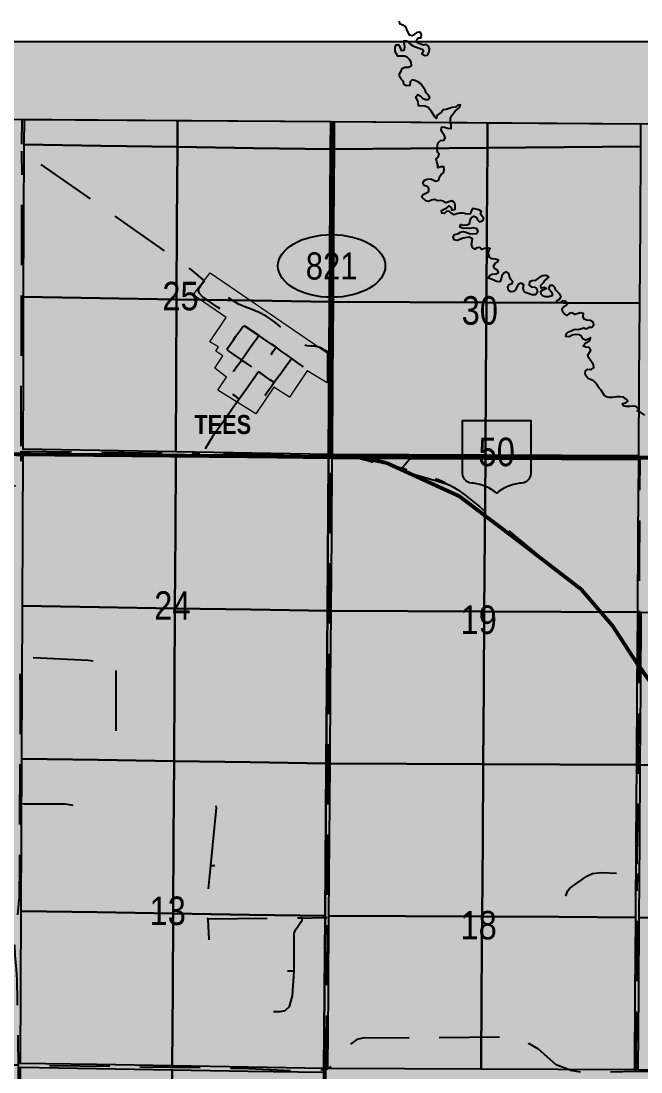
# Model space of a CAD drawing. Extents: x 337584 to 348172, y 5811293 to 5815472.
# Drawn here: x 344349 to 344676, y 5812509 to 5813063 of the extents above; entities that cross this region are included whole.
import ezdxf
from ezdxf.enums import TextEntityAlignment as Align

# ---------------------------------------------------------------- set-up
doc = ezdxf.new("R2010")
doc.units = 0
doc.header["$LTSCALE"] = 5
doc.linetypes.add('DASHED2', pattern=[9.524999999999999, 6.35, -3.175])
for name, color, linetype in [('AUX-LABELS', 1, 'Continuous'), ('D-TXT', 6, 'Continuous'), ('Quarters', 8, 'Continuous'), ('RoadSeg', 57, 'DASHED2'), ('ROUTE-MAP-HWY', 2, 'Continuous'), ('ROUTE-MAP-TOWN-H', 50, 'Continuous'), ('S-7', 6, 'Continuous'), ('T-WATER', 160, 'Continuous'), ('Townships', 57, 'Continuous')]:
    doc.layers.add(name, color=color, linetype=linetype)
doc.layers.add('ROUTE-MAP-BACKGROUND-H', color=7, linetype='Continuous', true_color=0xf0ebff)
doc.layers.add('ROUTE-MAP-TOWN-BDY', color=3, linetype='Continuous', lineweight=0)
doc.styles.add('120', font='ARIALN.TTF', dxfattribs={"height": 13})
doc.styles.add('80A', font='ARIALN.TTF', dxfattribs={"height": 10})
doc.styles.add('80V', font='ARIALN.TTF', dxfattribs={"oblique": 20.00000000000001, "height": 2})
doc.styles.add('BOLD', font='ARIALNB.TTF')

# ---------------------------------------------------------------- blocks, each defined once
blk = doc.blocks.new('hwy_sec')
h = blk.add_hatch(color=255)
edge = h.paths.add_edge_path()
edge.add_ellipse((-0.7019958648670582, -0.7919387188703695), major_axis=(18.83683991493308, 0), ratio=0.5846083610453608, start_angle=0, end_angle=360)
at = {"color": 3}
blk.add_ellipse((-0.7019958648670582, -0.7919387188703695), major_axis=(18.83683991493308, 0), ratio=0.5846083610453608, dxfattribs=at)
at = {"color": 240, "style": '80A'}
blk.add_attdef('SEC', text='', height=9.5, dxfattribs=at).set_placement((-0.7019958648670582, -0.7919387188703695), align=Align.MIDDLE_CENTER)
blk = doc.blocks.new('hwy_primary')
h = blk.add_hatch(color=255)
edge = h.paths.add_edge_path()
edge.add_line((-12.55651075217338, -6.465665019121843), (-12.55651075217338, 12.06093235083426))
edge.add_line((-12.55651075217338, 12.06093235083426), (11.38723733709685, 12.06093235083426))
edge.add_line((11.3872373370973, 12.06093235083426), (11.3872373370973, -6.465665021572022))
edge.add_arc((7.745863239457321, -6.323210403470512), 3.644159524111412, 267.0356154126261, 357.75966761743825, ccw=False)
edge.add_arc((9.389805930542025, -25.65009731670352), 15.79425859854451, 96.66228240425568, 129.1626000068807)
edge.add_arc((-10.5590793456181, -25.65009731670352), 15.79425859854473, 50.83739999311933, 83.33771759574431)
edge.add_arc((-8.915136654535672, -6.323210403470512), 3.644159524110878, 182.2403323825618, 272.9643845873739, ccw=False)
at = {"color": 3}
blk.add_lwpolyline([(-12.55651075217338, -6.465665019121843), (-12.55651075217338, 12.06093235083426), (11.3872373370973, 12.06093235083426), (11.3872373370973, -6.465665021572022, -0.4179197440755494), (7.557404830548421, -9.96249358361456, 0.1427676877764801), (-0.5846367075391754, -13.40391020653124, 0.14276768777648), (-8.726678245624498, -9.96249358361456, -0.4179197440755494), (-12.55651075217338, -6.465665021572022)], format="xyb", dxfattribs=at)
at = {"color": 3, "style": '80V', "flags": 8}
blk.add_attdef('HWY', text='', height=10, dxfattribs=at).set_placement((-0.5846367075391754, 1.049219383609852), align=Align.MIDDLE_CENTER)

msp = doc.modelspace()

# ---------------------------------------------------------------- hatches: boundary and pattern name
at = {"layer": 'ROUTE-MAP-BACKGROUND-H'}
h = msp.add_hatch(color=256, dxfattribs=at)
h.dxf.hatch_style = 1
h.paths.add_polyline_path([(343008.4738996201, 5813051.915711164), (345715.9452404576, 5813051.915711164), (345715.9452404576, 5811576.62496681), (343008.4738996201, 5811576.62496681)])
at = {"layer": 'ROUTE-MAP-TOWN-H'}
h = msp.add_hatch(color=256, dxfattribs=at)
h.dxf.hatch_style = 1
h.paths.add_polyline_path([(344448.9119422754, 5812930.099979333), (344510.5217284606, 5812888.063259669), (344510.5217428505, 5812872.220069737), (344499.9763102643, 5812878.527838306), (344490.7156289193, 5812864.721300757), (344482.3971999186, 5812869.929906357), (344472.9310937996, 5812855.881212184), (344452.9712479526, 5812868.315962058), (344457.5711317263, 5812875.164648122), (344451.4858688174, 5812879.905979523), (344455.6425346244, 5812886.48954957), (344451.855939254, 5812888.865052626), (344453.2916188471, 5812891.173265887), (344448.8084652806, 5812893.871500043), (344457.4393642223, 5812906.638366934), (344440.0480926589, 5812918.533932053)])

# ---------------------------------------------------------------- linework, layer by layer
at = {"layer": 'Quarters'}
for points in [[(344431.8116112684, 5813010.390210656), (344431.7008034157, 5812996.492860695), (344391.3899882815, 5812997.093843813), (344351.0791677862, 5812997.694927319), (344351.2016598832, 5813010.979843137)], [(344512.420824083, 5813009.800583568), (344512.3231839438, 5812995.290071685), (344472.0119978794, 5812995.891465989), (344431.7008034157, 5812996.492860695), (344431.8116112684, 5813010.390210656)], [(344594.9561817464, 5813009.196867434), (344594.8833481824, 5812996.007397762), (344554.6084548806, 5812995.657459422), (344514.3336533133, 5812995.307513298), (344514.4310851592, 5813009.785879243)], [(344675.4815732839, 5813008.607853466), (344675.4329223009, 5812996.707666164), (344635.1581393567, 5812996.357534331), (344594.8833481824, 5812996.007397762), (344594.9561817464, 5813009.196867434)], [(344431.4908674908, 5812956.329426509), (344431.2810452355, 5812916.166190917), (344391.0306879917, 5812916.814051914), (344350.78042263, 5812917.461910554), (344350.9297899972, 5812957.57836795), (344351.0791677862, 5812997.694927319), (344391.3899882815, 5812997.093843813), (344431.7008034157, 5812996.492860695)], [(344512.0502428277, 5812955.078236524), (344511.7775095392, 5812914.866396673), (344471.5292314424, 5812915.51629499), (344431.2810452355, 5812916.166190917), (344431.4908674908, 5812956.329426509), (344431.7008034157, 5812996.492860695), (344472.0119978794, 5812995.891465989), (344512.3231839438, 5812995.290071685)], [(344594.6052763708, 5812955.244129753), (344594.3272184696, 5812914.480963053), (344554.0574448185, 5812914.668954136), (344513.7877659458, 5812914.857040341), (344514.0606056798, 5812955.082279147), (344514.3336533133, 5812995.307513298), (344554.6084548806, 5812995.657459422), (344594.8833481824, 5812996.007397762)], [(344675.1504260889, 5812955.406351867), (344674.8680466954, 5812914.10513584), (344634.5976866772, 5812914.293048865), (344594.3272184696, 5812914.480963053), (344594.6052763708, 5812955.244129753), (344594.8833481824, 5812996.007397762), (344635.1581393567, 5812996.357534331), (344675.4329223009, 5812996.707666164)], [(344431.0711734289, 5812876.014265218), (344430.8613122511, 5812835.862441207), (344390.6909748532, 5812836.53907733), (344350.5206297827, 5812837.215714259), (344350.650470986, 5812877.338762883), (344350.78042263, 5812917.461910554), (344391.0306879917, 5812916.814051914), (344431.2810452355, 5812916.166190917)], [(344511.5039578753, 5812874.676795883), (344511.2304170406, 5812834.487296409), (344471.0459185012, 5812835.174866868), (344430.8613122511, 5812835.862441207), (344431.0711734289, 5812876.014265218), (344431.2810452355, 5812916.166190917), (344471.5292314424, 5812915.51629499), (344511.7775095392, 5812914.866396673)], [(344594.0502756303, 5812874.344616273), (344593.773343334, 5812834.208370834), (344553.5069005268, 5812834.344415991), (344513.2405494623, 5812834.480456008), (344513.5141507767, 5812874.668647513), (344513.7877659458, 5812914.857040341), (344554.0574448185, 5812914.668954136), (344594.3272184696, 5812914.480963053)], [(344674.5924726055, 5812873.961258988), (344674.3170090642, 5812833.817480495), (344634.0451803245, 5812834.012926572), (344593.773343334, 5812834.208370834), (344594.0502756303, 5812874.344616273), (344594.3272184696, 5812914.480963053), (344634.5976866772, 5812914.293048865), (344674.8680466954, 5812914.10513584)], [(344430.6286913034, 5812793.646927774), (344430.4067386714, 5812753.442143857), (344390.3232864437, 5812754.083605393), (344350.2398300211, 5812754.725167517), (344350.3770932537, 5812794.964953847), (344350.5145645001, 5812835.204736173), (344390.682613512, 5812834.52827433), (344430.85075483, 5812833.851810267)], [(344510.9182120777, 5812792.296935997), (344510.6196679114, 5812752.117003025), (344470.5132569479, 5812752.77957157), (344430.4067386714, 5812753.442143857), (344430.6286913034, 5812793.646927774), (344430.85075483, 5812833.851810267), (344471.0337648041, 5812833.164389789), (344511.2167670365, 5812832.476970174)], [(344593.4919294791, 5812791.987592332), (344593.2149857302, 5812751.774407352), (344552.9226653532, 5812751.941232751), (344512.6304365624, 5812752.10805318), (344512.928611114, 5812792.288992546), (344513.2268964299, 5812832.47003008), (344553.4978914076, 5812832.335355465), (344593.7689811329, 5812832.200775648)], [(344674.0478975039, 5812791.626372477), (344673.7926433707, 5812751.445564228), (344633.5038687133, 5812751.609985265), (344593.2149857302, 5812751.774407352), (344593.4919294791, 5812791.987592332), (344593.7689811329, 5812832.200775648), (344634.0361743468, 5812832.003976792), (344674.3032593701, 5812831.807179172)], [(344430.1828644957, 5812713.246325169), (344429.9590012173, 5812673.050608062), (344389.9461373573, 5812673.663899244), (344349.9332666274, 5812674.277190899), (344350.0865412834, 5812714.501078248), (344350.2398300211, 5812754.725167517), (344390.3232864437, 5812754.083605393), (344430.4067386714, 5812753.442143857)], [(344510.3207077454, 5812711.95279304), (344510.0218613031, 5812671.78878119), (344469.9904332284, 5812672.419644376), (344429.9590012173, 5812673.050608062), (344430.1828644957, 5812713.246325169), (344430.4067386714, 5812753.442143857), (344470.5132569479, 5812752.77957157), (344510.6196679114, 5812752.117003025)], [(344592.9364088834, 5812711.599494972), (344592.657945818, 5812671.424780851), (344552.345360381, 5812671.602910724), (344512.0326664739, 5812671.781041712), (344512.3314976895, 5812711.944548343), (344512.6304365624, 5812752.10805318), (344552.9226653532, 5812751.941232751), (344593.2149857302, 5812751.774407352)], [(344673.5361127144, 5812711.268598557), (344673.2795958834, 5812671.091834313), (344632.9687750989, 5812671.258308562), (344592.657945818, 5812671.424780851), (344592.9364088834, 5812711.599494972), (344593.2149857302, 5812751.774407352), (344633.5038687133, 5812751.609985265), (344673.7926433707, 5812751.445564228)], [(344755.9650742139, 5812710.818388347), (344755.7151192937, 5812670.686571), (344715.502321524, 5812670.884296434), (344675.2894158186, 5812671.082023091), (344675.5459991987, 5812711.257679311), (344675.8025933708, 5812751.433436993), (344716.0088704698, 5812751.19187138), (344756.2151396527, 5812750.950304192)], [(344429.7191915697, 5812632.909507263), (344429.4793925429, 5812592.768507955), (344389.508406766, 5812593.419837729), (344349.5374173598, 5812594.071268138), (344349.7353352698, 5812634.174128674), (344349.9332666274, 5812674.277190899), (344389.9461373573, 5812673.663899244), (344429.9590012173, 5812673.050608062)], [(344509.713374517, 5812631.629965871), (344509.4049953792, 5812591.471148703), (344469.4421472871, 5812592.119829535), (344429.4793925429, 5812592.768507955), (344429.7191915697, 5812632.909507263), (344429.9590012173, 5812673.050608062), (344469.9904332284, 5812672.419644376), (344510.0218613031, 5812671.78878119)], [(344592.3773308503, 5812631.261339867), (344592.0968265873, 5812591.097997162), (344551.7586504767, 5812591.280088498), (344511.4203687707, 5812591.462280961), (344511.7264607661, 5812631.621562282), (344512.0326664739, 5812671.781041712), (344552.345360381, 5812671.602910724), (344592.657945818, 5812671.424780851)], [(344673.0084102948, 5812630.912815035), (344672.7373324654, 5812590.73379416), (344632.4170822938, 5812590.915846616), (344592.0968265873, 5812591.097997162), (344592.3773308503, 5812631.261339867), (344592.657945818, 5812671.424780851), (344632.9687750989, 5812671.258308562), (344673.2795958834, 5812671.091834313)], [(344755.463150379, 5812630.484777968), (344755.2111924142, 5812590.283086401), (344714.9801261555, 5812590.501861199), (344674.7489548777, 5812590.720737319), (344675.0191784147, 5812630.901279522), (344675.2894158186, 5812671.082023091), (344715.502321524, 5812670.884296434), (344755.7151192937, 5812670.686571)], [(344429.2386620646, 5812552.629539816), (344428.9980452092, 5812512.490770085), (344389.0931256903, 5812513.169399959), (344349.1882028797, 5812513.848130611), (344349.3627533814, 5812553.959599988), (344349.5374173598, 5812594.071268138), (344389.508406766, 5812593.419837729), (344429.4793925429, 5812592.768507955)], [(344509.1202003876, 5812551.30121216), (344508.8355191827, 5812511.131473832), (344468.9167354121, 5812511.811123075), (344428.9980452092, 5812512.490770085), (344429.2386620646, 5812552.629539816), (344429.4793925429, 5812592.768507955), (344469.4421472871, 5812592.119829535), (344509.4049953792, 5812591.471148703)], [(344591.8054974718, 5812550.9271798), (344591.5141791531, 5812510.756463693), (344551.1817284214, 5812510.939165596), (344510.8492690402, 5812511.121865652), (344511.1347620116, 5812551.291974197), (344511.4203687707, 5812591.462280961), (344551.7586504767, 5812591.280088498), (344592.0968265873, 5812591.097997162)], [(344672.4703912899, 5812550.558951925), (344672.203557865, 5812510.384108118), (344631.8588228859, 5812510.570288352), (344591.5141791531, 5812510.756463693), (344591.8054974718, 5812550.9271798), (344592.0968265873, 5812591.097997162), (344632.4170822938, 5812590.915846616), (344672.7373324654, 5812590.73379416)], [(344754.9507731975, 5812550.125477226), (344754.6904646729, 5812509.967966495), (344714.4521284066, 5812510.171237261), (344674.2137839964, 5812510.374506258), (344674.4813625159, 5812550.547521098), (344674.7489548777, 5812590.720737319), (344714.9801261555, 5812590.501861199), (344755.2111924142, 5812590.283086401)], [(344428.6977380622, 5812470.293132692), (344428.4097430981, 5812430.105773637), (344388.5019522132, 5812430.811786665), (344348.5942579698, 5812431.517897584), (344348.8868176164, 5812471.677616631), (344349.1793880161, 5812511.837436877), (344389.0826175975, 5812511.158963037), (344428.9859408294, 5812510.480486957)], [(344508.5180662706, 5812468.919472612), (344508.2149912958, 5812428.719877609), (344468.3123203787, 5812429.412826698), (344428.4097430981, 5812430.105773637), (344428.6977380622, 5812470.293132692), (344428.9859408294, 5812510.480486957), (344468.9034982194, 5812509.799779027), (344508.8211522133, 5812509.119168813)]]:
    msp.add_lwpolyline(points, close=True, dxfattribs=at)
at = {"layer": 'RoadSeg'}
msp.add_line((344448.3477147458, 5812578.935845089), (344447.9773562513, 5812589.725676268), dxfattribs=at)
at = {"layer": 'RoadSeg', "flags": 128}
for points in [[(344482.6959826185, 5812872.323410435), (344480.7136083656, 5812873.632027606), (344478.9017958156, 5812874.948343633), (344477.6000276083, 5812875.867336874), (344476.3109570202, 5812876.756214395), (344474.455105783, 5812877.989444427), (344473.5796481392, 5812876.759994933), (344472.488808829, 5812875.236228771), (344470.7549691223, 5812872.793899714), (344468.7349634849, 5812869.944317803), (344466.5425876181, 5812866.834600808), (344464.2777805956, 5812863.668685536), (344462.7403655687, 5812864.884125601), (344460.8742423556, 5812866.20311896), (344458.6613457202, 5812867.759262086), (344456.8354324744, 5812869.189205278), (344456.4428527881, 5812869.576822606), (344456.1789359385, 5812870.003562989), (344456.0804141888, 5812870.381300758), (344456.0880266629, 5812870.687101687), (344456.4526234356, 5812871.520879606), (344457.4653833011, 5812872.946181634), (344459.3562754164, 5812875.589768215), (344461.3144874035, 5812878.341878449), (344463.3690662383, 5812881.275711823), (344465.2441467496, 5812883.901636951), (344465.4951447689, 5812884.237962513), (344464.679960697, 5812884.800967159), (344462.7135126714, 5812886.234113143), (344460.2130412913, 5812888.029195576), (344458.6049316209, 5812889.129485448), (344458.2360270279, 5812889.405713202), (344458.0421943411, 5812889.657338454), (344458.0024189598, 5812889.985720899), (344458.119512484, 5812890.40418688), (344458.7513021038, 5812891.370640199), (344459.9378432539, 5812893.073871795), (344461.1559917619, 5812894.829154677), (344462.5091454351, 5812896.753646988), (344464.1218333584, 5812898.975479879), (344465.117828418, 5812900.346417576), (344465.8654035141, 5812901.360993518), (344466.7531670874, 5812902.509151025), (344463.6122958519, 5812904.692476849), (344460.663787653, 5812906.700951404), (344456.3902500763, 5812909.678712438), (344452.8618514557, 5812912.082862383), (344450.0128977628, 5812914.038419982), (344447.119343212, 5812915.927581293), (344445.3279223838, 5812917.211629005), (344443.3271325577, 5812919.230122047), (344442.8933247165, 5812920.683536366), (344443.0876658742, 5812922.12022378), (344444.2395825034, 5812923.922651293), (344445.9739189252, 5812925.964490911), (344439.2091734575, 5812931.764082457), (344349.8972064284, 5812994.298374267), (344349.8836074988, 5812997.623978966), (344350.0708911825, 5813010.988114303)], [(344512.6013436974, 5812887.787120461), (344512.5985846496, 5812888.071862376), (344512.5582091711, 5812889.96733002), (344512.6113617539, 5812891.929986223), (344512.6429743607, 5812893.920598401), (344512.6586524032, 5812895.963595613), (344512.6778045642, 5812898.017690512), (344512.6895480062, 5812900.080734968), (344512.6953971314, 5812902.174962344), (344512.6980142358, 5812904.292568599), (344512.7025990329, 5812906.400151365), (344512.6996506469, 5812908.498889367), (344512.7121133686, 5812910.567490094), (344512.7257709212, 5812912.612726337), (344512.7322617073, 5812914.701388611), (344512.7534841348, 5812916.759918321), (344512.7773999787, 5812918.815092613), (344512.785562423, 5812920.851470043), (344512.7969805851, 5812922.867805139), (344512.7960413978, 5812924.865319542), (344512.7991150933, 5812926.853908292), (344512.8007605376, 5812928.832497339), (344512.8193773809, 5812930.809855249), (344512.8319910985, 5812932.802826086), (344512.8350032843, 5812934.782517913), (344512.8734250523, 5812936.775307924), (344512.8907854273, 5812938.767133448), (344512.9075291626, 5812940.767860937), (344512.8992773593, 5812942.787671092), (344512.9162865774, 5812944.826211584), (344512.9285419841, 5812946.864785486), (344512.934076421, 5812948.913416298), (344512.9403214143, 5812950.966491029), (344513.0186960232, 5812961.466208843), (344513.078591455, 5812963.615669035), (344513.0896531831, 5812965.77436928), (344513.1069674561, 5812967.953045338), (344513.1027611475, 5812970.161901734), (344513.1156808854, 5812972.391769891), (344513.1340570133, 5812974.624936451), (344513.1600749171, 5812976.882517869), (344513.1921735473, 5812979.135607919), (344513.2140937065, 5812981.389881619), (344513.2114655717, 5812983.629868944), (344513.2318329812, 5812985.856348701), (344513.2419987643, 5812988.080675667), (344513.2711788986, 5812990.304869351), (344513.2915545597, 5812992.532461452), (344513.2855168658, 5812994.770248661), (344513.2890410874, 5812997.015754259), (344513.2898493645, 5812999.261278987), (344513.3131059491, 5813001.512207348), (344513.3235463827, 5813003.775459861), (344513.3422137093, 5813006.049776744), (344513.3608032084, 5813008.312972245), (344513.3747316555, 5813009.793606082)], [(344201.2342319042, 5812448.961421554), (344183.8399943237, 5812448.825110009), (344184.2986748595, 5812514.328577204), (344184.7959983821, 5812564.710173997), (344185.2875965154, 5812616.552185044), (344185.8071092357, 5812678.676434372), (344186.2613415889, 5812737.584713122), (344186.7466344066, 5812790.602508828), (344187.0920439658, 5812825.368836749), (344187.2372155391, 5812837.92019461), (344217.0238398636, 5812837.543616975), (344335.0537719883, 5812836.462908265), (344349.5284457926, 5812836.211885484), (344349.4856260998, 5812842.688577766), (344349.5127336117, 5812856.008164953), (344349.5922675564, 5812874.340086645), (344349.6764180757, 5812909.211615866), (344349.8786399055, 5812953.214637047), (344349.9674874163, 5812980.013760128), (344349.9320021259, 5812993.58074389), (344349.8972064284, 5812994.298374267)], [(344512.4906617026, 5812870.734573319), (344512.4972234505, 5812871.089318258), (344512.5206120321, 5812872.5850597), (344512.548069394, 5812873.982899304), (344512.5616470036, 5812875.241811523), (344512.5638202569, 5812876.327300904), (344512.5877523785, 5812877.415974411), (344512.5844751663, 5812878.596038802), (344512.5894646019, 5812879.889489415), (344512.5966777593, 5812881.306378384), (344512.5952470602, 5812882.84678188), (344512.5946349654, 5812884.503960408), (344512.6098155141, 5812886.282257826), (344512.6013436974, 5812887.787120461), (344511.8383917594, 5812888.152820474), (344511.3463789313, 5812888.409850982), (344510.4578518834, 5812888.787555639), (344509.1864112861, 5812889.481588018), (344508.4578778174, 5812889.911559423), (344506.9500219428, 5812890.696232682), (344505.354387596, 5812891.264648636), (344503.6255665732, 5812891.534824511), (344501.7426108716, 5812891.619240917), (344499.7598363828, 5812891.804464679), (344497.876852172, 5812892.367141518), (344496.1998597056, 5812893.244239374), (344494.6647961946, 5812894.405065987), (344492.3506112096, 5812896.331022028), (344490.0464004662, 5812898.32031447), (344487.0043930423, 5812900.863142044), (344483.6647812794, 5812903.579371689), (344481.0933364002, 5812905.612860878), (344478.5041970867, 5812907.350644263), (344474.7663441917, 5812909.256738338), (344470.5562887204, 5812911.042757872), (344467.2016785779, 5812912.198793106), (344463.9472098973, 5812913.585477528), (344461.0696864072, 5812915.348762383), (344458.3744248836, 5812917.141908426), (344455.6626028387, 5812918.800611486), (344452.9737847456, 5812920.349058013), (344450.0442806396, 5812922.336333086), (344447.8937745942, 5812924.313612755), (344447.0654723335, 5812925.024665836), (344446.2476901397, 5812925.876894864), (344445.9739189252, 5812925.964490911)], [(344491.8549964575, 5812884.996761952), (344489.4016630182, 5812886.7490967), (344486.2555976475, 5812888.99459163), (344483.6297457431, 5812890.935024319)], [(344888.2884974675, 5812475.371088861), (344885.975094157, 5812475.912656847), (344864.7911676536, 5812471.382803772), (344850.3374660866, 5812469.620760062), (344835.7656941562, 5812468.55610605), (344836.1609251724, 5812508.660766585), (344673.1608229582, 5812509.477144279), (344646.1783318012, 5812508.901354744), (344639.2556777181, 5812509.827639055), (344631.0744659684, 5812513.122567803), (344621.6707912342, 5812521.286155921), (344616.6947621604, 5812524.360570777), (344609.0251940347, 5812527.16860908), (344602.3149630198, 5812527.600168841), (344529.2371132575, 5812527.068716529), (344526.0545530011, 5812526.389071858), (344522.8145843775, 5812524.00819541), (344518.9728834805, 5812517.713287759), (344515.8604413864, 5812514.236057087), (344512.6156170297, 5812512.054361139), (344509.8360306451, 5812510.498932061), (344509.9914029537, 5812512.983593463), (344510.0562152468, 5812515.155250314), (344510.0692508219, 5812519.351458194), (344510.103611977, 5812522.417530369), (344510.2204370023, 5812529.109883312), (344510.3142366001, 5812536.883448484), (344510.3384576329, 5812548.411149537), (344510.3368516035, 5812554.205682034), (344510.4449709237, 5812567.716950306), (344510.6352684217, 5812578.498325434), (344510.4480072581, 5812590.590282651), (344510.7721754528, 5812600.396443384), (344510.7700920068, 5812613.113273416), (344510.9403392118, 5812650.935557365), (344511.2620373055, 5812687.571202181), (344511.4952779263, 5812720.689612591), (344511.6173466693, 5812748.405771906), (344511.9042723345, 5812769.098383783), (344512.055400492, 5812789.898723485), (344512.2504666973, 5812812.216909425), (344512.305252183, 5812823.915719802), (344512.4436515776, 5812833.97345617), (344512.4220746067, 5812834.772164577), (344512.3836394151, 5812836.75214399), (344512.3566849511, 5812839.110189945), (344512.386301837, 5812844.112643654), (344512.4262490775, 5812848.553365875), (344512.5185258737, 5812855.808692306), (344512.5744914091, 5812863.019786024), (344512.6713548235, 5812868.893732779), (344512.4906617026, 5812870.734573319), (344511.6815227426, 5812871.395328765), (344510.2243584209, 5812872.346464416), (344508.3321901506, 5812873.548676749), (344506.1386615239, 5812874.976564205), (344503.8820321175, 5812876.509451781), (344501.6203112572, 5812878.089098251), (344498.231247146, 5812880.471909912), (344494.8050542457, 5812882.882812434), (344492.5902501027, 5812884.461059511), (344491.8549964575, 5812884.996761952), (344491.046303398, 5812883.883592739), (344489.3498929437, 5812881.529912776), (344487.7706039367, 5812879.315548645), (344485.8890964091, 5812876.726288237), (344484.6326244857, 5812875.020153082), (344482.6959826185, 5812872.323410435), (344481.901438752, 5812871.295794723), (344480.8584365083, 5812869.810599178), (344479.3565616403, 5812867.603498424), (344477.9105091226, 5812865.607324701), (344477.0167981078, 5812864.200046252)], [(344464.2777805956, 5812863.668685536), (344460.7611418283, 5812858.706582021), (344457.6458176762, 5812854.305530594), (344453.1853841133, 5812847.994425875), (344450.0464098926, 5812843.534641785), (344446.2416185145, 5812837.549242962), (344443.5738094299, 5812834.967976772), (344467.652940226, 5812834.641885164), (344486.1002031168, 5812834.376724307), (344494.7786397165, 5812834.190965096), (344504.7604139839, 5812833.963952105), (344512.4436515776, 5812833.97345617), (344514.3161184868, 5812833.814642969), (344516.7818242283, 5812833.779587978), (344519.5442639951, 5812833.725787674), (344521.5624206144, 5812833.611583622), (344522.3911749116, 5812833.316622256), (344525.0886068669, 5812832.902955914), (344526.9408500919, 5812832.570829715), (344528.3501339752, 5812832.232901896), (344530.3263176116, 5812831.748665678), (344532.5186942229, 5812831.092765749), (344542.9425415091, 5812828.094087564), (344549.5173683724, 5812826.072107832), (344568.1224880159, 5812820.679510897), (344571.4078540474, 5812819.604744262), (344573.3851623585, 5812818.97497894)], [(344521.5624206144, 5812833.611583622), (344522.5030859274, 5812833.777401837), (344523.3451749046, 5812833.73815404), (344524.6665839479, 5812833.560985429), (344527.5107200929, 5812833.142971668), (344530.1313160794, 5812832.620873985), (344532.2277037546, 5812832.131358823), (344536.9989458394, 5812830.909209529), (344541.3178064499, 5812829.691362035), (344544.4256601241, 5812828.798932512), (344550.0842390985, 5812827.292705542), (344565.643735337, 5812822.476110347), (344570.2879202912, 5812820.733547289), (344571.3039504849, 5812820.300580303), (344572.2660490033, 5812819.829059977), (344573.3851623585, 5812818.97497894), (344575.4804742404, 5812818.117522893), (344577.0433874037, 5812817.289315696), (344579.2276844662, 5812815.934114318), (344582.9076072292, 5812813.246261732), (344586.4397844824, 5812810.405968047), (344590.7836426551, 5812806.842780522), (344597.9257930909, 5812800.981632015), (344616.3771622665, 5812785.744625455), (344631.926260138, 5812772.975881779), (344640.7123061792, 5812765.718488931), (344642.9295445548, 5812763.848417423), (344645.1051175407, 5812761.943046897), (344647.2489017623, 5812759.95559849), (344649.8224857126, 5812757.419186465), (344653.3327148181, 5812753.621951129), (344656.3784344907, 5812749.951311201), (344658.7496533794, 5812746.807940342), (344660.9506310637, 5812743.704648787), (344668.5414195205, 5812732.833399693), (344674.6685210314, 5812724.035142589), (344674.8000559638, 5812744.773190366), (344674.8336647596, 5812776.288981878), (344675.0922625927, 5812816.161370609), (344675.2244832732, 5812830.577768799), (344675.2302493443, 5812832.86661151), (344677.306847022, 5812832.956189232), (344679.5797359598, 5812833.041130736), (344681.8614864606, 5812833.232793643), (344684.0890416824, 5812833.54939277), (344686.299886624, 5812834.009585164), (344688.4619450876, 5812834.591340048), (344690.5179340403, 5812835.261671726), (344692.6291385968, 5812836.063995424), (344694.6191797414, 5812836.93275095), (344696.7088599647, 5812837.974354705), (344698.6706483887, 5812839.092443308), (344700.5835843795, 5812840.323193865), (344702.3603589273, 5812841.612686643), (344703.8838894133, 5812842.82155942), (344705.3162353269, 5812844.007683927), (344708.5815448588, 5812846.768787205), (344708.6177445169, 5812846.798577034), (344709.5856532374, 5812847.607414882), (344709.9818321065, 5812847.93845386), (344711.0746514828, 5812848.838780983), (344712.8838798754, 5812850.217071102), (344714.7242019292, 5812851.47059787), (344716.7257753934, 5812852.66189832), (344718.7010709844, 5812853.680991125), (344720.8056352656, 5812854.629173091), (344722.8671920802, 5812855.443072448), (344725.0036201361, 5812856.177522964), (344727.1787150197, 5812856.801622319), (344729.4026376284, 5812857.310855624), (344731.6061127979, 5812857.70679023), (344733.9435220844, 5812858.017330562), (344736.1490819481, 5812858.21419078), (344738.3368721132, 5812858.291061341), (344740.6887883153, 5812858.224508318), (344742.8993361741, 5812858.042111506), (344745.0955447155, 5812857.744151278), (344747.349972169, 5812857.311246673), (344749.5928097226, 5812856.767209795), (344751.6816545976, 5812856.149671008), (344753.8131001367, 5812855.397289536), (344755.9071045725, 5812854.527269881), (344757.8864725918, 5812853.576815948), (344759.9117118064, 5812852.471478517), (344761.8744317082, 5812851.256449918), (344763.7573118404, 5812849.984114493), (344766.0128245057, 5812848.350133093), (344774.2642204827, 5812842.160742992), (344776.3005312406, 5812840.653906296), (344778.0175692745, 5812839.460553264), (344779.8652311979, 5812838.296391346), (344781.6216543894, 5812837.308550424), (344783.3970783465, 5812836.42180183), (344785.1521610564, 5812835.645296962), (344786.9715320359, 5812834.935114923), (344788.8064184741, 5812834.31270206), (344790.6988061981, 5812833.757768956), (344792.6792338236, 5812833.265671001), (344794.4886283511, 5812832.902581828), (344796.4866309415, 5812832.607242296), (344798.3827206489, 5812832.414886151), (344800.4620752478, 5812832.304774439), (344802.1581258075, 5812832.273870985), (344803.9031563916, 5812832.25378113), (344805.5252930861, 5812832.243382504), (344837.9452349396, 5812832.086729094), (345000.8493791016, 5812831.213987327), (345083.8462246463, 5812830.852270942), (345163.749348544, 5812830.271918672), (345163.701863979, 5812828.728510358), (345163.3023564602, 5812736.929824767)], [(344314.7427239344, 5812819.259194233), (344349.2719676875, 5812817.92464827), (344349.2872305232, 5812823.429956643), (344349.3645824032, 5812828.508834815), (344349.5284457926, 5812836.211885484), (344403.5867948358, 5812835.569024216), (344443.5738094299, 5812834.967976772)], [(344549.5173683724, 5812826.072107832), (344550.0842390985, 5812827.292705542), (344550.5635454133, 5812828.033442581), (344551.6294533471, 5812829.411852924), (344552.7229600497, 5812830.754484144), (344553.7183940565, 5812831.767474845), (344554.8610344798, 5812832.554785596), (344556.1738549689, 5812833.098463426), (344557.5799815622, 5812833.382358328), (344559.0737407891, 5812833.469905439), (344560.7563686176, 5812833.461615905), (344671.3373615739, 5812832.910404712), (344675.2302493443, 5812832.86661151)], [(344399.4983735154, 5812688.899125732), (344399.468988326, 5812690.098290808), (344399.5559091108, 5812724.302300584), (344398.3128630948, 5812724.264577545), (344384.7706476087, 5812726.025458528), (344348.7298608763, 5812727.822194885), (344348.9583743811, 5812712.56218525), (344348.9003703166, 5812696.218769041), (344348.876121972, 5812673.261945358), (344348.8662782396, 5812660.609588835), (344348.5687360569, 5812650.42732276), (344348.6641356158, 5812618.565340428), (344348.3820693297, 5812601.406119282), (344347.3630210977, 5812590.060224227), (344346.2952116854, 5812581.339487015), (344346.0220162122, 5812576.153065911), (344346.1234105306, 5812570.884932508), (344346.8474972014, 5812563.4946025), (344347.2181333124, 5812557.770719032), (344347.4232043532, 5812546.889657691), (344347.8247809347, 5812526.456684637), (344347.9159701394, 5812512.828214203), (344346.798678142, 5812333.922380075), (344346.129276584, 5812288.810966828), (344321.4372845295, 5812292.591307109)], [(344636.0487574091, 5812601.935923094), (344636.9825928624, 5812604.558834696), (344638.1442023435, 5812606.088046781), (344647.18439419, 5812612.413382555), (344650.147270855, 5812613.888257327), (344654.9359921969, 5812614.307675477), (344673.7471391457, 5812613.779307449), (344673.6708032789, 5812623.737197775), (344673.9812513187, 5812639.823981703), (344674.2278665694, 5812665.906396287), (344674.3997269096, 5812707.369726142), (344674.6685210314, 5812724.035142589), (344677.3068663731, 5812720.257253733), (344678.9267287464, 5812718.012081162), (344681.3469486883, 5812714.835136615), (344683.3918815664, 5812712.336909344), (344685.8676774594, 5812709.538874066), (344688.1154018056, 5812707.181679665), (344689.9211829889, 5812705.394643531), (344692.4225499959, 5812703.060254433), (344693.9507339859, 5812701.726621952), (344695.5448350718, 5812700.392557668), (344698.2125081131, 5812698.229486148), (344700.9378866656, 5812696.054926226), (344703.5963441015, 5812693.929760487), (344718.8617343917, 5812681.666276641), (344728.586823831, 5812673.849386458), (344734.0414679797, 5812669.489487608), (344741.8680656674, 5812663.187860761), (344748.4828780817, 5812657.878538311), (344754.5484074953, 5812653.03999644), (344759.8540119753, 5812648.785911461), (344767.7825751299, 5812642.387294762), (344772.5786048746, 5812638.535925958), (344775.9568966007, 5812635.812612468), (344779.943855279, 5812632.623842678), (344782.2895697955, 5812630.794754715), (344785.4007142315, 5812628.466942079), (344788.1516150674, 5812626.548524446), (344791.2607736279, 5812624.537733727), (344793.8261401264, 5812623.035383652), (344796.780449798, 5812621.457148162), (344799.5086085399, 5812620.112825504), (344802.2849652739, 5812618.863856889), (344805.771305485, 5812617.473564154), (344809.9655163595, 5812616.035398907), (344813.6355188305, 5812614.98431557), (344817.1407517176, 5812614.096687894), (344821.9679260983, 5812613.007152288), (344835.8776816776, 5812610.116146276), (344836.6051090663, 5812614.659219241), (344836.7128292288, 5812618.360965719)], [(344449.2699708023, 5812617.954028958), (344452.3059800618, 5812648.426626834), (344451.5267198565, 5812651.607498165), (344450.1727881875, 5812653.772579558)], [(344376.7855126445, 5812649.635162801), (344372.768126299, 5812650.333942847), (344361.4714360514, 5812650.250607194), (344351.0693429818, 5812650.390091203), (344348.5687360569, 5812650.42732276)], [(344493.1553324815, 5812562.460762716), (344493.1565875188, 5812582.357896236), (344493.9108991646, 5812584.176589904), (344497.3830522238, 5812589.26383151), (344497.4553584428, 5812590.36550745), (344447.9773562513, 5812589.725676268), (344446.9559272695, 5812590.599355793), (344446.8056766457, 5812592.595707289), (344449.2699708023, 5812617.954028958), (344451.3656710234, 5812618.107046319)], [(344673.1608229582, 5812509.477144279), (344673.3593735083, 5812545.399310413), (344673.5836358412, 5812580.98989289), (344673.7471391457, 5812613.779307449)], [(344497.4553584428, 5812590.36550745), (344507.9450951174, 5812590.727919963), (344510.4480072581, 5812590.590282651)], [(344482.191892713, 5812541.088200931), (344485.7916841758, 5812541.078397646), (344488.4745253904, 5812541.745727427), (344490.7225864372, 5812543.801922947), (344492.2841271602, 5812549.340783594), (344493.1553324815, 5812562.460762716), (344483.0572995137, 5812562.407302254), (344480.317381258, 5812564.039312698)], [(344508.4626955848, 5812338.571717221), (344509.8360306451, 5812510.498932061), (344502.2659693945, 5812510.095940439), (344491.3740596534, 5812509.8220716), (344465.5460322025, 5812511.075417815), (344347.9159701394, 5812512.828214203), (344184.2986748595, 5812514.328577204), (344120.2966422744, 5812514.724973501), (344120.2706351642, 5812531.722048399), (344119.9909748791, 5812534.915172594), (344120.4977561004, 5812538.627136808), (344120.1776454748, 5812539.419303168), (344110.0703466742, 5812547.765240836)]]:
    msp.add_lwpolyline(points, dxfattribs=at)
msp.add_lwpolyline([(344466.7531670874, 5812902.509151025), (344468.4823287968, 5812901.337958928), (344470.4992997355, 5812899.947851933), (344472.5721748554, 5812898.489512924), (344474.6795598373, 5812897.010918892), (344473.9130318416, 5812896.195547997), (344473.2522786919, 5812895.162549363), (344471.771030394, 5812893.176653716), (344470.0210415805, 5812890.652139896), (344468.144242902, 5812887.872726161), (344466.9588482031, 5812886.232862527), (344465.4951447689, 5812884.237962513), (344467.2257042058, 5812883.063421376), (344468.5930743892, 5812882.109455639), (344470.6318223614, 5812880.713636073), (344473.2725042942, 5812878.851995224), (344474.455105783, 5812877.989444427), (344475.6037997965, 5812879.627361449), (344477.1063616665, 5812881.742133158), (344478.7551439443, 5812884.076089776), (344480.4779903491, 5812886.511850002), (344482.1505214618, 5812888.846761567), (344483.6297457431, 5812890.935024319), (344481.2224005224, 5812892.554724877), (344479.0958252828, 5812894.014518139), (344476.8832946489, 5812895.516081101)], close=True, dxfattribs=at)
at = {"layer": 'ROUTE-MAP-BACKGROUND-H'}
msp.add_lwpolyline([(343008.4738996201, 5813051.915711164), (345715.9452404576, 5813051.915711164), (345715.9452404576, 5811576.62496681), (343008.4738996201, 5811576.62496681)], close=True, dxfattribs=at)
at = {"layer": 'ROUTE-MAP-HWY', "const_width": 1.999128614934635, "flags": 128}
for points in [[(344512.3662359066, 5812833.439065613), (344513.3238102046, 5813007.141772203)], [(344527.6409903131, 5812833.045987669), (344680.313443703, 5812832.81722416), (344692.658719964, 5812834.631487001), (344708.6349677429, 5812847.694203002), (344728.2421870416, 5812857.491244213), (344746.3970254209, 5812858.942656166), (344764.9149590301, 5812848.782764081), (344783.4328734198, 5812834.994346289), (344803.0400927191, 5812832.454373269), (345455.8761678066, 5812828.749565055)], [(344541.6907884161, 5812830.089143611), (344527.6409903131, 5812833.045987669), (343094.1758287408, 5812845.452505637)], [(344541.6907884161, 5812830.089143611), (344580.057722925, 5812812.516077471), (344610.4871481581, 5812789.443082388), (344644.1751858714, 5812763.504126272), (344660.7430682298, 5812744.187873763), (344675.1019162653, 5812722.112169841), (344689.4607450797, 5812702.795925749)]]:
    msp.add_lwpolyline(points, dxfattribs=at)
at = {"layer": 'ROUTE-MAP-TOWN-BDY', "flags": 128}
msp.add_lwpolyline([(344448.9119422754, 5812930.099979373), (344510.5217284606, 5812888.063259708), (344510.5217428505, 5812872.220069777), (344499.9763102643, 5812878.527838345), (344490.7156289193, 5812864.721300796), (344482.3971999186, 5812869.929906397), (344472.9310937996, 5812855.881212223), (344452.9712479526, 5812868.315962099), (344457.5711317263, 5812875.164648162), (344451.4858688174, 5812879.905979563), (344455.6425346244, 5812886.489549609), (344451.855939254, 5812888.865052666), (344453.2916188471, 5812891.173265927), (344448.8084652806, 5812893.871500083), (344457.4393642223, 5812906.638366974), (344440.0480926589, 5812918.533932093), (344448.9119422754, 5812930.099979373)], dxfattribs=at)
at = {"layer": 'T-WATER'}
msp.add_lwpolyline([(344677.7653457157, 5812855.232410728), (344675.1026058027, 5812857.037908559), (344673.6905071737, 5812857.389548993), (344674.4484718917, 5812858.616478669), (344673.1075281808, 5812859.767286918), (344671.7870720386, 5812859.940548304), (344671.3000024175, 5812860.004424485), (344669.776374214, 5812859.79174621), (344669.4113789391, 5812859.74339905), (344667.8134326694, 5812859.688091797), (344666.3987521212, 5812860.138158705), (344665.9535876681, 5812861.421662627), (344667.6398624438, 5812861.779251093), (344668.8134948544, 5812862.519986402), (344667.8763075892, 5812863.586553029), (344666.5395269938, 5812864.639489223), (344664.5325334349, 5812864.868972728), (344662.7358945206, 5812864.806738156), (344660.6463387583, 5812864.534107747), (344658.949593886, 5812864.475405651), (344657.4384072606, 5812864.823341268), (344656.206062464, 5812865.77965053), (344654.6158278249, 5812868.323308979), (344653.5756101899, 5812869.486350778), (344651.8840571694, 5812872.126143163), (344650.6433037586, 5812873.280594081), (344647.9029223949, 5812874.484431697), (344646.9638734407, 5812875.651749914), (344646.3150715638, 5812877.028572109), (344646.4621442528, 5812878.531956714), (344647.7362278565, 5812879.382259999), (344649.6389404357, 5812879.247808483), (344650.9001124694, 5812880.290497854), (344650.7482541569, 5812881.784711033), (344648.2229541267, 5812885.394308902), (344647.6743494166, 5812886.774573973), (344649.1778907978, 5812889.42013728), (344648.52835398, 5812890.701919559), (344648.2227987897, 5812890.891351182), (344646.7189871235, 5812891.039209326), (344645.2967325111, 5812891.581630257), (344646.1526379443, 5812892.810725097), (344647.3281852322, 5812893.661643179), (344648.7923712773, 5812894.611692965), (344649.1424408142, 5812896.022937487), (344647.8701131315, 5812895.278710896), (344646.3862262113, 5812894.721544852), (344645.0647049688, 5812895.371143092), (344644.4180599977, 5812896.75214004), (344643.09386451, 5812897.50576243), (344640.9921767568, 5812897.63277683), (344639.5061342783, 5812897.280968405), (344638.1312551179, 5812896.633833531), (344637.5357058811, 5812896.51325437), (344636.1330834921, 5812896.664789514), (344636.3794508377, 5812898.171686017), (344637.6484801563, 5812899.014814553), (344640.8949547855, 5812900.427267595), (344642.5937268152, 5812900.386223944), (344645.5617039306, 5812901.189014975), (344646.8793270718, 5812900.635397608), (344648.3497881623, 5812901.490148285), (344649.8467277883, 5812901.542284891), (344650.801238894, 5812902.774567901), (344650.5489352106, 5812904.263829447), (344648.8261453663, 5812905.003855716), (344647.1180721588, 5812905.239909884), (344645.7055962205, 5812905.689852517), (344645.1622668764, 5812906.968983236), (344645.3989258996, 5812908.778792906), (344643.7898946703, 5812909.12176623), (344640.8259762828, 5812908.212498222), (344639.2974756855, 5812909.064316705), (344637.8104077519, 5812908.806387516), (344636.6478379579, 5812907.766986227), (344635.3269923215, 5812908.42020823), (344634.3796113289, 5812909.792171749), (344634.1230271942, 5812911.292487924), (344635.0846362014, 5812912.42589955), (344636.3575941622, 5812913.169247692), (344637.2207780905, 5812914.198161702), (344635.8866016946, 5812915.25098734), (344634.3806595423, 5812915.498687674), (344633.2145538293, 5812914.559280314), (344631.721336186, 5812914.407556232), (344631.3817304326, 5812915.59377171), (344632.753655897, 5812916.341420604), (344633.2799950136, 5812917.096519829), (344633.6101813109, 5812917.569936646), (344632.8680559924, 5812918.842236518), (344630.8944471966, 5812921.071975421), (344630.248752439, 5812922.448604339), (344629.2138033049, 5812923.510711576), (344627.6174519618, 5812923.455559143), (344627.0670570969, 5812922.038331349), (344628.944197572, 5812919.705362298), (344628.8988428546, 5812918.105857466), (344626.9211702885, 5812917.537325261), (344625.4221794774, 5812917.585633676), (344624.1096271412, 5812917.942194868), (344623.0772097697, 5812919.003388965), (344623.0208496577, 5812920.498083146), (344624.2963311207, 5812921.342633559), (344625.6736301635, 5812921.89023621), (344624.6591320328, 5812922.354253863), (344623.1694863805, 5812922.002521653), (344623.0114103337, 5812923.695151811), (344624.0750919264, 5812924.730855157), (344624.9318102699, 5812925.959577865), (344627.1686886094, 5812927.836016962), (344626.0421545017, 5812928.699347094), (344625.639231914, 5812928.785517657), (344624.045601188, 5812928.52602718), (344622.6639395878, 5812928.079190176), (344621.3963984331, 5812927.236412829), (344619.9410789451, 5812926.086536848), (344618.3479638273, 5812925.931380174), (344616.9690664247, 5812925.383722593), (344616.727363077, 5812923.677055523), (344617.8585151638, 5812922.717169154), (344619.8546785428, 5812922.686444216), (344620.8859331555, 5812921.723125259), (344621.1424305572, 5812919.934261605), (344620.2899182055, 5812918.705383364), (344619.8972968137, 5812918.491761599), (344618.2980192349, 5812918.536323999), (344616.7803755743, 5812919.182783818), (344615.2676647105, 5812919.63038244), (344613.936524745, 5812920.583196968), (344613.6861088158, 5812922.072823427), (344614.0275822799, 5812923.783718833), (344612.5965448397, 5812924.733100775), (344611.1146205007, 5812924.281818484), (344610.359927729, 5812922.851969957), (344609.8085373208, 5812921.434607916), (344608.6490176865, 5812920.29479594), (344607.1567231483, 5812920.142403455), (344606.0253884295, 5812921.10178348), (344605.671256579, 5812922.687461487), (344606.3257360635, 5812924.009550526), (344607.807936067, 5812924.461542387), (344608.2660566222, 5812925.67676888), (344607.2310178895, 5812926.73857301), (344606.3810070204, 5812928.207896766), (344606.1276717218, 5812929.797038264), (344604.8010021336, 5812930.657592157), (344603.4247072457, 5812930.010908728), (344602.4736637436, 5812928.570012678), (344602.1301253628, 5812926.959961878), (344601.5788794754, 5812925.541304627), (344601.2834912564, 5812925.431939466), (344599.6801332975, 5812925.574876854), (344598.2569428437, 5812926.324997664), (344595.4267856631, 5812927.335621172), (344596.1847950043, 5812928.561252182), (344597.3501911361, 5812929.500935198), (344599.4450274439, 5812929.573316136), (344600.7180578419, 5812930.317466873), (344600.0756199051, 5812931.593492152), (344598.7481003384, 5812932.347800464), (344598.1012308397, 5812933.723688896), (344598.8558144587, 5812935.049017579), (344600.1242512575, 5812935.891925721), (344600.5893368854, 5812936.907360693), (344599.0757235124, 5812937.355028315), (344597.1735481795, 5812937.488398105), (344595.8533314262, 5812938.242657298), (344595.3904547449, 5812940.126045219), (344595.5388226687, 5812941.629574356), (344596.288664735, 5812943.05505558), (344594.4793253391, 5812943.391546157), (344591.7166890847, 5812942.396380111), (344590.7800909069, 5812943.463267036), (344589.3838376373, 5812943.41489017), (344589.015471257, 5812943.150293845), (344588.2138135813, 5812942.57496354), (344586.9818615095, 5812943.531486322), (344586.4285100673, 5812945.111019047), (344586.9386152122, 5812948.114107187), (344585.2118139908, 5812948.953410945), (344582.0326281291, 5812948.443908918), (344578.9768027956, 5812947.237537544), (344577.3609957004, 5812947.579777957), (344576.8099882708, 5812949.059075758), (344577.4634550502, 5812950.381530046), (344579.2555559295, 5812950.744655117), (344580.7243184104, 5812951.59644697), (344582.3146106239, 5812951.851222019), (344583.9280837129, 5812951.408085869), (344585.7478173363, 5812950.772006198), (344589.0105437393, 5812950.791702824), (344589.2438310975, 5812950.793117825), (344589.8972357379, 5812952.114469813), (344589.0541912748, 5812953.480016898), (344589.0067551145, 5812953.489588669), (344587.3444084698, 5812953.821128534), (344585.5547264303, 5812953.463287381), (344581.7531609106, 5812953.631507483), (344580.3347755435, 5812954.180662383), (344580.6860232548, 5812955.592547513), (344580.8822754208, 5812955.699606392), (344582.3925389416, 5812955.352339176), (344583.9925171346, 5812955.403815648), (344585.3649613496, 5812956.054867465), (344585.7062195411, 5812957.865170806), (344586.4574135108, 5812959.19018299), (344587.7312293582, 5812959.934760766), (344588.9898162641, 5812959.405218877), (344589.049286415, 5812959.380158164), (344589.5955591573, 5812958.000813112), (344590.72751729, 5812957.040754407), (344592.2112672438, 5812957.491299305), (344592.9681845779, 5812958.71669276), (344591.1891125285, 5812961.053931697), (344591.740692434, 5812962.47160026), (344590.3125777962, 5812963.321367264), (344588.9799352348, 5812963.616428756), (344587.1916537934, 5812964.012451972), (344586.3412874072, 5812962.584316743), (344585.9906287828, 5812961.17275193), (344584.1994444341, 5812961.009989271), (344582.0830204916, 5812961.536759021), (344580.2796077498, 5812961.575607316), (344578.6905349019, 5812961.320274061), (344577.2058525873, 5812960.765881123), (344575.8890478263, 5812961.420842234), (344574.7483401973, 5812962.580231068), (344573.2542097472, 5812962.428875704), (344572.1876637053, 5812961.491089054), (344570.7876987517, 5812961.541999958), (344570.7381049119, 5812963.043527649), (344573.4869109188, 5812964.438280161), (344574.5555026131, 5812965.371836433), (344575.7739584553, 5812964.813911443), (344576.1287329815, 5812963.1309405), (344577.6119491226, 5812963.58246721), (344577.8090536437, 5812963.786970442), (344577.840667712, 5812965.786364844), (344577.5881539365, 5812967.275919214), (344576.0650557103, 5812968.022907126), (344572.9998677645, 5812967.016244913), (344571.6722534185, 5812967.8693652), (344570.1579407634, 5812968.317008805), (344568.6635487301, 5812968.167444684), (344566.9459532643, 5812968.706818504), (344565.3605127987, 5812968.351594625), (344563.8839311442, 5812967.701165174), (344562.3740569162, 5812968.048745828), (344560.4061042275, 5812970.078948282), (344561.0559969784, 5812971.499594921), (344563.8070189354, 5812972.789107327), (344563.9965126893, 5812973.09576482), (344564.0449797062, 5812974.595961275), (344563.2088783885, 5812975.666301381), (344561.4944456673, 5812976.209684452), (344560.9447554625, 5812977.586611724), (344561.7002350786, 5812978.914971652), (344563.1814000339, 5812979.466943386), (344565.0711481594, 5812979.628292079), (344566.3992066567, 5812978.971817371), (344567.9150847411, 5812978.42331201), (344569.2925337766, 5812979.071335305), (344569.626387923, 5812980.78566947), (344570.485135462, 5812982.016462212), (344571.7590958303, 5812982.759744763), (344572.110119656, 5812984.370252793), (344571.8525457251, 5812986.05946411), (344570.3553750587, 5812986.005319259), (344568.7762934155, 5812985.450483073), (344568.7215855413, 5812987.048449965), (344568.1678173459, 5812988.628468424), (344567.9180732385, 5812990.118918091), (344568.9816515011, 5812991.154717891), (344569.429022863, 5812992.668221066), (344568.5930317394, 5812993.738264916), (344568.3279177319, 5812995.629448319), (344568.5700687261, 5812997.334730557), (344568.8192512262, 5812998.02619805), (344569.1167347452, 5812998.851745626), (344570.1835457998, 5812999.787641094), (344572.0724178336, 5813000.053075742), (344572.6305426263, 5813001.27153845), (344572.0761163401, 5813002.850334123), (344571.1405240014, 5813003.917055581), (344570.4905974771, 5813005.393554501), (344570.8342357546, 5813007.003608739), (344572.3383574106, 5813006.8554612), (344573.951734035, 5813006.41222171), (344575.7579782944, 5813006.174540037), (344575.8029299893, 5813007.77413104), (344575.4276962615, 5813009.959376532), (344575.47604965, 5813011.459969133), (344576.0274503567, 5813012.87703145), (344577.9407990531, 5813015.340846021), (344580.1700041358, 5813017.315436629), (344580.6247024014, 5813018.630260875), (344579.2335384333, 5813018.480343195), (344577.971257229, 5813017.437915774), (344576.381175109, 5813017.182847886), (344573.1198369319, 5813016.170945963), (344571.6295455229, 5813015.919507029), (344570.6696900483, 5813014.787455864), (344568.4290055956, 5813013.112017018), (344567.8854999322, 5813011.494294981), (344567.1566710477, 5813012.367990203), (344565.5741989127, 5813014.810899783), (344564.6351877174, 5813015.977119111), (344563.6929711906, 5813017.24244362), (344561.9688449202, 5813017.983524143), (344558.6657986915, 5813018.167973766), (344558.3973447757, 5813020.156357425), (344557.2016776368, 5813022.912304264), (344558.1527263817, 5813024.056154693), (344559.4842973961, 5813023.390599254), (344560.6244022077, 5813022.23128972), (344562.248069729, 5813021.488557599), (344563.7491652527, 5813021.440121466), (344564.6094195138, 5813022.568850243), (344563.7702954952, 5813023.738801857), (344562.6306867387, 5813024.898228469), (344562.0734647952, 5813026.290599354), (344561.3325331283, 5813027.464124993), (344559.558647825, 5813029.793040856), (344558.2265881867, 5813030.746423875), (344556.701805435, 5813031.492953841), (344555.1949470401, 5813031.741122784), (344554.2313627169, 5813030.708858897), (344554.0955548916, 5813028.81360087), (344552.2031435076, 5813028.648260051), (344550.8813919292, 5813029.301650965), (344550.6238973003, 5813030.991465089), (344549.5893710789, 5813032.047085884), (344548.6386429611, 5813033.51354897), (344548.5870195738, 5813035.010106171), (344549.437871717, 5813036.438658163), (344549.9881735512, 5813037.85568272), (344551.3652435911, 5813038.503092895), (344553.3644210565, 5813038.471971469), (344554.7322367191, 5813039.132565719), (344554.9217339059, 5813039.439123334), (344554.6632471667, 5813041.128703348), (344553.9168523225, 5813042.501972078), (344552.7841972213, 5813043.651135994), (344551.4630690555, 5813044.303848225), (344547.7692270493, 5813044.27393869), (344546.387442703, 5813046.814158062), (344546.2153297485, 5813048.906567626), (344546.7663861389, 5813050.324918313), (344548.2663862231, 5813050.276344536), (344548.9207580402, 5813048.699582901), (344549.4709697227, 5813047.220157729), (344551.0650045137, 5813047.374745915), (344551.4015675248, 5813049.184887917), (344550.7963688702, 5813052.261670261), (344552.2926332418, 5813052.313083556), (344554.5572590862, 5813050.392690482), (344555.9858869421, 5813049.542541053), (344560.5289465219, 5813048.009785177), (344561.159668028, 5813046.754560569), (344560.4067102293, 5813045.428487624), (344561.8346975086, 5813044.57951637), (344563.3233562323, 5813044.831899377), (344564.1623122538, 5813046.560088838), (344564.3069067064, 5813048.164703932), (344563.87437969, 5813049.522853539), (344562.6459532377, 5813050.379682069), (344560.9619698665, 5813050.112586276), (344558.1220494274, 5813051.314203812), (344557.4752386343, 5813052.691294442), (344558.3233665773, 5813053.841109856), (344559.8210535414, 5813053.891871932), (344560.0133149263, 5813054.097608951), (344560.1598781826, 5813055.604176558), (344559.4172259159, 5813056.877258436), (344559.1143109984, 5813056.966565329), (344557.626947157, 5813056.711426402), (344555.2002425914, 5813054.910577326), (344553.7866094263, 5813055.362180463), (344552.3766367965, 5813058.326896866), (344551.8292445863, 5813059.706803538), (344550.3990269215, 5813060.655613555), (344548.9848801873, 5813061.104698658), (344548.328419073, 5813062.780103745)], dxfattribs=at)
at = {"layer": 'Townships'}
for points in [[(343534.8709906633, 5813016.951005197), (344512.4208414514, 5813009.800583441), (344512.3231806773, 5812995.2900672), (344511.77750718, 5812914.866392618), (344511.2304183096, 5812834.487295652), (344511.216770021, 5812832.47697336), (344510.6196689135, 5812752.117004778), (344510.0218596463, 5812671.788784729), (344509.4049987675, 5812591.471154108), (344508.8355204122, 5812511.131472193), (344508.8211490117, 5812509.119173259), (344508.2149903706, 5812428.719882614), (344507.6404226093, 5812349.606663815), (344507.0470038549, 5812269.741703295), (344506.4534121912, 5812189.876744426)], [(344751.9243457766, 5812185.723192274), (344671.6534478337, 5812186.349189393), (344669.6432313792, 5812186.365649666), (344589.1375333056, 5812187.109606259), (344508.4486325957, 5812187.848098546), (344506.4384540064, 5812187.866560707), (344506.4534121912, 5812189.876744426), (344507.0470038549, 5812269.741703295), (344507.6404226093, 5812349.606663815), (344508.2149903706, 5812428.719882614), (344508.8211490117, 5812509.119173259), (344508.8355204122, 5812511.131472193), (344509.4049987675, 5812591.471154108), (344510.0218596463, 5812671.788784729), (344510.6196689135, 5812752.117004778), (344511.216770021, 5812832.47697336), (344511.2304183096, 5812834.487295652), (344511.77750718, 5812914.866392618), (344512.3231806773, 5812995.2900672), (344512.4208414514, 5813009.800583441), (345489.3922499524, 5813002.65439278)]]:
    msp.add_lwpolyline(points, dxfattribs=at)

# ---------------------------------------------------------------- block references
at = {"layer": 'AUX-LABELS'}
ref = msp.add_blockref('hwy_primary', (344600.6109827005, 5812834.258774307), dxfattribs=dict(at, xscale=1.499673390000001, yscale=1.499673390000001, zscale=1.499673390000001))
ref.add_attrib('HWY', '50', dxfattribs={"layer": '0', "color": 240, "height": 14.99673390000001, "style": '80V', "flags": 8}).set_placement((344599.7342185873, 5812835.832260685), align=Align.MIDDLE_CENTER)
at = {"layer": 'ROUTE-MAP-HWY', "xscale": 1.49967339, "yscale": 1.49967339, "zscale": 1.49967339}
msp.add_blockref('hwy_sec', (344513.9241858124, 5812934.969659738), dxfattribs=at).add_auto_attribs({'SEC': '821'})

# ---------------------------------------------------------------- texts
at = {"layer": 'D-TXT', "insert": (344440.6099965101, 5812855.289691292), "char_height": 9.995643074673172, "attachment_point": 1, "rotation": 359.99380930427, "style": 'BOLD'}
msp.add_mtext_dynamic_manual_height_columns('TEES', width=32.58267198029741, gutter_width=49.98911300000001, heights=[0], dxfattribs=at)
at = {"layer": 'S-7', "style": '120'}
for s, p in [('25', (344423.7931761944, 5812910.435664038)), ('30', (344581.2936107976, 5812902.865820051)), ('24', (344419.5013962007, 5812747.43273512)), ('19', (344580.6799627676, 5812739.990734437)), ('13', (344417.0626222358, 5812586.696296345)), ('18', (344580.6799628594, 5812579.126452352))]:
    msp.add_text(s, height=14.9934646120098, dxfattribs=at).set_placement(p)

doc.saveas('drawing.dxf')
